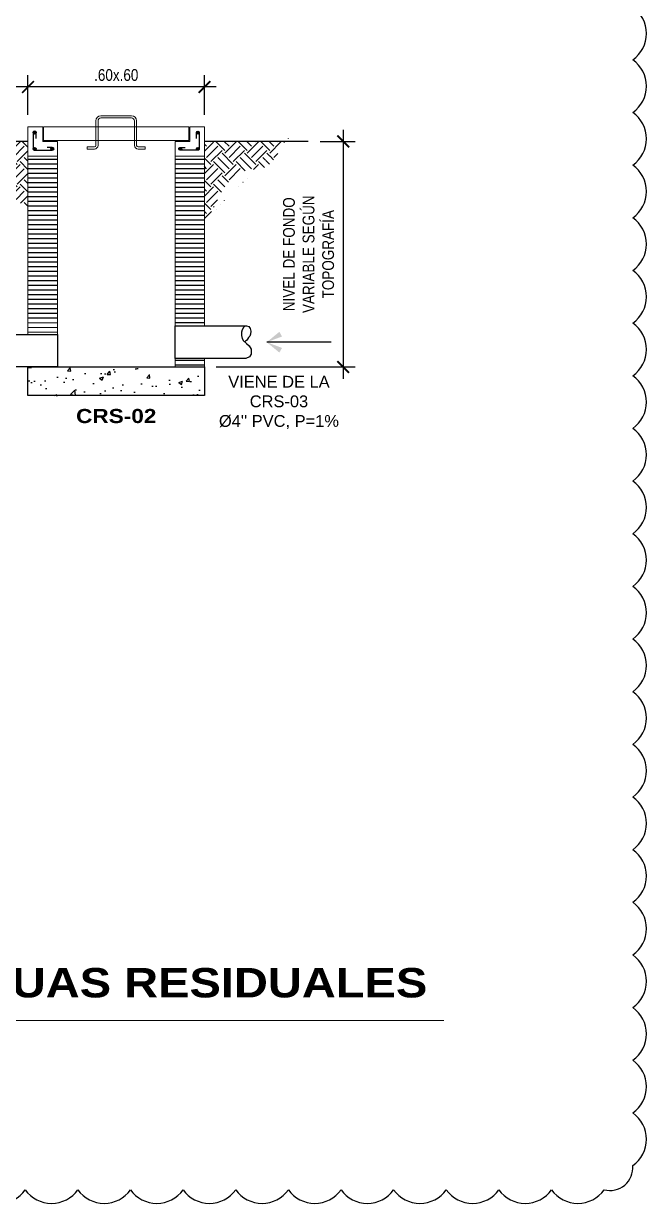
# Model space of a CAD drawing. Header units: metres. Extents: x 2 to 147, y 24 to 94.
# Drawn here: x 8.266 to 10.383, y 76.227 to 80.236 of the extents above; entities that cross this region are included whole.
import ezdxf

# ---------------------------------------------------------------- set-up
doc = ezdxf.new("R2010")
doc.units = ezdxf.units.M
doc.header["$MEASUREMENT"] = 0
doc.header["$PDMODE"] = 35
doc.linetypes.add('HIDDEN', pattern=[0.375, 0.25, -0.125])
doc.layers.get('Defpoints').update_dxf_attribs({"color": 171})
for name, color, linetype in [('A RESIDUAL', 5, 'Continuous'), ('Cotas', 1, 'Continuous'), ('DET HIDRO', 6, 'Continuous'), ('TEXTOS', 2, 'Continuous'), ('TEXTOS HIDRO', 2, 'Continuous')]:
    doc.layers.add(name, color=color, linetype=linetype)
doc.styles.add('Arial Black_4', font='', dxfattribs={"height": 0.005})
doc.styles.add('COTAS', font='ARIALN.TTF')
doc.styles.add('TEXTO HIDROSANITARIO', font='arial.ttf')
doc.styles.add('TITULOS', font='')
doc.styles.get('Arial Black_4').set_extended_font_data('Arial Black', bold=True)
doc.styles.get('TITULOS').set_extended_font_data('Arial Black', bold=True)
doc.dimstyles.new('ESC-20', dxfattribs={"dimtxt": 0.04, "dimasz": 0.04, "dimexe": 0.04, "dimexo": 0.04, "dimgap": 0.02, "dimtad": 1, "dimzin": 4, "dimdsep": 46, "dimtxsty": 'COTAS', "dimblk": 'ARCHTICK', "dimcen": 0.04, "dimdle": 0.04, "dimclrd": 1, "dimclre": 1, "dimclrt": 2, "dimazin": 0, "dimtfac": 0.7499999999999999, "dimtmove": 1, "dimatfit": 3, "dimldrblk": 'FLE', "dimfxl": 0.1, "dimtvp": 1.5, "dimtfill": 1, "dimtolj": 1, "dimtzin": 0, "dimarcsym": 0})
pattern_1 = [(0, (-580314.2163837213, -1337286.978015745), (0, 0.015875), [])]

# ---------------------------------------------------------------- blocks, each defined once
blk = doc.blocks.new('FLECHA')
at = {"color": 2, "linetype": 'Continuous'}
blk.add_line((-0.8999999996740371, 1.4210854715202e-14), (3.492459654808044e-10, 1.4210854715202e-14), dxfattribs=at)
for points in [[(-0.1761057155672461, 0.1449759528041028), (3.492459654808044e-10, 1.4210854715202e-14), (-0.213605715543963, 0.08002404728905788)], [(-0.213605715543963, -0.08002404682336817), (3.492459654808044e-10, 1.4210854715202e-14), (-0.1761057155672461, -0.1449759528040744)]]:
    blk.add_solid(points, dxfattribs=at)
blk = doc.blocks.new('_ARCHTICK')
at = {"color": 0, "linetype": 'ByBlock', "const_width": 0.15}
blk.add_lwpolyline([(-0.5, -0.5), (0.5, 0.5)], dxfattribs=at)
blk = doc.blocks.new('*D120')
at = {"layer": 'Cotas', "color": 1, "lineweight": -2, "transparency": 16777216}
for p, q in [((9.352203535365224, 79.87521125687776), (9.352203535365224, 79.02888339052465)), ((9.27344157040947, 79.83521125687776), (9.392203535365223, 79.83521125687776)), ((8.920577501942528, 79.06888339052466), (9.392203535365224, 79.06888339052466))]:
    blk.add_line(p, q, dxfattribs=at)
at = {"layer": 'Defpoints', "color": 0, "transparency": 16777216}
for p in [(9.233441570409472, 79.83521125687776), (8.880577501942529, 79.06888339052466), (9.352203535365224, 79.06888339052466)]:
    blk.add_point(p, dxfattribs=at)
at = {"layer": 'Cotas', "color": 1, "lineweight": -2, "transparency": 16777216, "xscale": 0.04, "yscale": 0.04, "zscale": 0.04}
for p, rotation in [((9.352203535365224, 79.83521125687776), 90), ((9.352203535365224, 79.06888339052466), 270)]:
    blk.add_blockref('_ARCHTICK', p, dxfattribs=dict(at, rotation=rotation))
at = {"layer": 'Cotas', "color": 2, "transparency": 16777216, "insert": (9.234472748644007, 79.4520473237012), "char_height": 0.04, "attachment_point": 5, "rotation": 90, "style": 'COTAS', "bg_fill": 3, "box_fill_scale": 1.25, "bg_fill_color": 256, "bg_fill_true_color": 13158600, "bg_fill_transparency": 0}
blk.add_mtext('\\A1;NIVEL DE FONDO \\PVARIABLE SEGÚN\\PTOPOGRAFÍA', dxfattribs=at)
blk = doc.blocks.new('FLE')
at = {"linetype": 'Continuous'}
h = blk.add_hatch(color=2, dxfattribs=at)
h.paths.add_polyline_path([(-0.5723325628787279, -0.6174137853085995), (-0.4220655746757984, -0.7071067774668336), (3.725290298461914e-09, 3.725290298461914e-09), (-0.2038039118051529, 3.725290298461914e-09)])
h.paths.add_polyline_path([(-0.4220655765384436, 0.7071067839860916), (-0.5723325610160828, 0.6174137927591801), (-0.2038039118051529, 3.725290298461914e-09), (3.725290298461914e-09, 3.725290298461914e-09)])
at = {"color": 1, "linetype": 'Continuous'}
for p, q in [((0, 0), (-1, 0)), ((-0.3089696932584047, 0.7746126838028431), (-0.685428449884057, 0.5499078882858157)), ((-0.203803913667798, 0), (-0.6398384645581245, 0.7305096760392189)), ((-0.203803913667798, 0), (-0.6398384645581245, -0.7305096751078963)), ((0.06750589981675148, -0.1130958832800388), (-0.4895714800804853, 0.820202668197453)), ((0.06750590354204178, 0.113095885142684), (-0.4895714800804853, -0.820202668197453)), ((-0.6854284480214119, -0.549907885491848), (-0.3089696951210499, -0.7746126800775528))]:
    blk.add_line(p, q, dxfattribs=at)
blk = doc.blocks.new('*D82')
at = {"layer": 'Cotas', "color": 1, "lineweight": -2, "transparency": 16777216}
for p, q in [((8.280577502012164, 79.92521125645864), (8.280577502012164, 80.06032086105729)), ((8.880577501942298, 79.92521125645864), (8.880577501942298, 80.06032086105729)), ((8.920577501942297, 80.02032086105729), (8.240577502012165, 80.02032086105729))]:
    blk.add_line(p, q, dxfattribs=at)
at = {"layer": 'Defpoints', "color": 0, "transparency": 16777216}
for p in [(8.280577502012164, 80.02032086105729), (8.280577502012164, 79.88521125645863), (8.880577501942298, 79.88521125645863)]:
    blk.add_point(p, dxfattribs=at)
at = {"layer": 'Cotas', "color": 1, "lineweight": -2, "transparency": 16777216, "xscale": 0.04, "yscale": 0.04, "zscale": 0.04, "rotation": 180}
blk.add_blockref('_ARCHTICK', (8.280577502012164, 80.02032086105729), dxfattribs=at)
at = {"layer": 'Cotas', "color": 1, "lineweight": -2, "transparency": 16777216, "xscale": 0.04, "yscale": 0.04, "zscale": 0.04}
blk.add_blockref('_ARCHTICK', (8.880577501942298, 80.02032086105729), dxfattribs=at)
at = {"layer": 'Cotas', "color": 2, "transparency": 16777216, "insert": (8.580577501977231, 80.06074378056616), "char_height": 0.04, "width": 0.1, "attachment_point": 5, "style": 'COTAS', "bg_fill": 3, "box_fill_scale": 1.25, "bg_fill_color": 256, "bg_fill_true_color": 13158600, "bg_fill_transparency": 0}
blk.add_mtext('\\A1;.60x.60', dxfattribs=at)

msp = doc.modelspace()

# ---------------------------------------------------------------- hatches: boundary and pattern name
at = {"layer": 'DET HIDRO'}
h = msp.add_hatch(dxfattribs=at)
h.set_pattern_fill('EARTH', color=8, scale=0.0085, angle=45, style=0)
h.set_pattern_definition([(45, (-580312.856766659, -1337286.843948992), (0, 0.07633217702908782), [0.053975, -0.053975]), (45, (-580312.8710789421, -1337286.829636709), (0, 0.07633217702908782), [0.053975, -0.053975]), (45, (-580312.8853912253, -1337286.815324426), (0, 0.07633217702908782), [0.053975, -0.053975]), (135, (-580312.8853912253, -1337286.805782904), (-0.07633217702908782, 0), [0.053975, -0.053975]), (135, (-580312.8710789421, -1337286.791470621), (-0.07633217702908782, 0), [0.053975, -0.053975]), (135, (-580312.856766659, -1337286.777158338), (-0.07633217702908782, 0), [0.053975, -0.053975])])
edge = h.paths.add_edge_path()
edge.add_spline(control_points=[(8.280577502012164, 79.60118179664502), (8.254621765491464, 79.62552881742383), (8.192119782589288, 79.68794168195242), (8.069756672865623, 79.70629040467108), (7.974554548420855, 79.76098523511106), (7.93679882938406, 79.81746563584099), (7.915391995719546, 79.83521125687773)], knot_values=[1.267449354550785, 1.267449354550785, 1.267449354550785, 1.267449354550785, 1.372715979358583, 1.529010638563089, 1.618688844268692, 1.704729388103232, 1.704729388103232, 1.704729388103232, 1.704729388103232], degree=3, periodic=0)
edge.add_line((7.915391995835961, 79.83521125687773), (8.280577502012164, 79.83521125687773))
edge.add_line((8.280577502012164, 79.83521125687773), (8.280577502012164, 79.60118179664502))
h = msp.add_hatch(dxfattribs=at)
h.set_pattern_fill('EARTH', color=8, scale=0.0085, angle=45, style=0)
h.set_pattern_definition([(45, (-580312.6567666589, -1337286.843948992), (0, 0.07633217702908782), [0.053975, -0.053975]), (45, (-580312.671078942, -1337286.829636709), (0, 0.07633217702908782), [0.053975, -0.053975]), (45, (-580312.6853912253, -1337286.815324426), (0, 0.07633217702908782), [0.053975, -0.053975]), (135, (-580312.6853912253, -1337286.805782904), (-0.07633217702908782, 0), [0.053975, -0.053975]), (135, (-580312.671078942, -1337286.791470621), (-0.07633217702908782, 0), [0.053975, -0.053975]), (135, (-580312.6567666589, -1337286.777158338), (-0.07633217702908782, 0), [0.053975, -0.053975])])
edge = h.paths.add_edge_path()
edge.add_line((8.880577501942298, 79.83521125687773), (9.153707879929698, 79.83521125687773))
edge.add_spline(control_points=[(9.153707879929698, 79.83521125687773), (9.132875955182953, 79.8031829382621), (9.108118043731793, 79.73392752035076), (8.99248387185753, 79.74654061918633), (8.930264377718686, 79.65715425148161), (8.903701340531825, 79.58771601401756), (8.880577501942298, 79.56719065097647)], knot_values=[0.0511403594400669, 0.0511403594400669, 0.0511403594400669, 0.05114035944825981, 0.1615420845075353, 0.2339838001002115, 0.3541487588866413, 0.4503970699866592, 0.4503970699866592, 0.4503970699866592, 0.4503970700675806], degree=3, periodic=0)
edge.add_line((8.880577501942298, 79.56719065097647), (8.880577501942298, 79.83521125687773))
h = msp.add_hatch(dxfattribs=at)
h.set_pattern_fill('LINE', color=8, scale=0.005, style=0)
h.set_pattern_definition([(0, (-580314.2163837216, -1337286.978015745), (0, 0.015875), [])])
h.paths.add_polyline_path([(8.380577501989109, 79.78521125613267), (8.280577502012392, 79.78521125613267), (8.280577502012392, 79.1796873995431), (8.380577501989109, 79.1796873995431)])
h = msp.add_hatch(dxfattribs=at)
h.set_pattern_fill('LINE', color=8, scale=0.005, style=0)
h.set_pattern_definition(pattern_1)
h.paths.add_polyline_path([(8.780577501965581, 79.78521125659833), (8.880577501942298, 79.78521125659833), (8.880577501942525, 79.20852572995724), (8.780577501965809, 79.20852572995724)])
h = msp.add_hatch(dxfattribs=at)
h.set_pattern_fill('LINE', color=8, scale=0.005, style=0)
h.set_pattern_definition(pattern_1)
h.paths.add_polyline_path([(8.880577501942525, 79.0688833909903), (8.780577501965809, 79.06888339122312), (8.780577501965809, 79.09772172070595), (8.880577501942525, 79.09772172070595)])
h = msp.add_hatch(dxfattribs=at)
h.set_pattern_fill('AR-CONC', color=8, scale=0.01874822415520432, angle=-1.272221872585407e-14, style=0)
h.set_pattern_definition([(49.99999999999999, (-3.662425380222231, 71.3710506729644), (0.1344735468100171, -0.01176491092871335), [0.01406116811640324, -0.1546728492804357]), (355, (-3.662425380222231, 71.3710506729644), (-0.02601341104410057, 0.1410226673038924), [0.0112489344931226, -0.1237382794243485]), (100.4514, (-3.651219251587719, 71.37007026480066), (0.1084602356426314, 0.1292576707602018), [0.01195015369815309, -0.1314516948042931]), (46.18419999999997, (-3.662425380222231, 71.4085471214589), (0.200088744072689, -0.03103187582588912), [0.02109175217460487, -0.2320092739206535]), (96.63559999999993, (-3.645751319847733, 71.40596112132559), (0.1752326591313683, 0.1826298019723187), [0.01792523110967634, -0.1971775107094234]), (351.1842, (-3.662425380222231, 71.4085471214589), (0.1752325165670453, 0.1826299388390201), [0.01687340173968389, -0.1856074191365228]), (20.99999999999998, (-3.643677155974984, 71.39917300933527), (0.1119094721293915, -0.07548389211313476), [0.01406116811640324, -0.1546728492804357]), (326.0000000000001, (-3.643677155974984, 71.39917300933527), (0.04561730383263759, 0.1359527559069491), [0.01124893449312259, -0.1237382794243485]), (71.45139999999999, (-3.634351370645419, 71.39288267901654), (0.1575268218092076, 0.06046874049207575), [0.01195015369815313, -0.1314516948042937]), (37.49999999999998, (-3.662425380222231, 71.3710506729644), (0.0022797569318342, 0.06241168591519251), [0, -0.1222384214919322, 0, -0.125613101839869, 0, -0.1242069850282286]), (7.499999999999985, (-3.662425380222231, 71.3710506729644), (0.0493208665637132, 0.07394519183808353), [0, -0.07161821627288052, 0, -0.1194261878686516, 0, -0.04733926599189092]), (327.5, (-3.704233919990912, 71.3710506729644), (0.1000822269243758, -0.004228637910680368), [0, -0.04687056038801082, 0, -0.1462361484105937, 0, -0.1940441200063648]), (317.5, (-3.722982144238159, 71.3710506729644), (0.10933705027046, 0.01876790647819057), [0, -0.06093172850441406, 0, -0.0971158011239584, 0, -0.1377994475407518])])
h.paths.add_polyline_path([(8.880577501942525, 78.97191901796984), (8.280577502012392, 78.97191901796984), (8.280577502012392, 79.06888339052463), (8.330741251315118, 79.06888339052463), (8.880577501942525, 79.06888339052463)])

# ---------------------------------------------------------------- linework, layer by layer
at = {"layer": 'DET HIDRO', "color": 1, "linetype": 'HIDDEN', "lineweight": 0, "ltscale": 0.075}
for p, q in [((8.511199216133804, 79.88521125576014), (8.511199216133804, 79.83825394453967)), ((8.518699216198996, 79.88521125576014), (8.518699216198996, 79.83825394453967)), ((8.642455788104684, 79.88521125576014), (8.642455788104684, 79.83825394453967)), ((8.649955788053461, 79.88521125576014), (8.649955788053461, 79.83825394453967))]:
    msp.add_line(p, q, dxfattribs=at)
at = {"layer": 'DET HIDRO', "color": 1, "linetype": 'Continuous', "lineweight": 0}
for p, q in [((8.380577501988881, 79.78521125613267), (8.280577502012164, 79.78521125613267)), ((8.780577501965581, 79.78521125659833), (8.880577501942298, 79.78521125659833))]:
    msp.add_line(p, q, dxfattribs=at)
at = {"layer": 'DET HIDRO', "color": 2, "linetype": 'Continuous', "lineweight": 0, "flags": 128}
for points in [[(8.518699216198996, 79.88521125576014), (8.518699216082581, 79.90499972285258, -0.414213562373095), (8.528699216091894, 79.9149997228619), (8.632455787978955, 79.9149997228619, -0.414213562373095), (8.642455788104684, 79.90499972285258), (8.642455788104684, 79.88521125576014), (8.649955788053461, 79.88521125576014), (8.649955788053461, 79.90499972285258, 0.414213562373095), (8.632455787978955, 79.92249972292709), (8.52869921620831, 79.92249972292709, 0.414213562373095), (8.511199216133804, 79.90499972285258), (8.511199216133804, 79.88521125576014)], [(8.518699216198996, 79.83825394453967), (8.518699216198996, 79.82191782480592, -0.414213562373095), (8.506199216245562, 79.80941782485249), (8.481943903149926, 79.80941782485249), (8.481943903149926, 79.81691782468485), (8.506199216129147, 79.81691782468485, 0.414213562373095), (8.511199216133804, 79.82191782480592), (8.511199216133804, 79.83825394453967)], [(8.649955788053461, 79.83825394453967), (8.649955788053461, 79.82195888542125, 0.414213562373095), (8.654955788058118, 79.81695888576584), (8.679211101037339, 79.81695888576584), (8.679211101037339, 79.80945888546782), (8.654955788058118, 79.80945888546782, -0.414213562373095), (8.642455788104684, 79.82195888542125), (8.642455788104684, 79.83825394453967)]]:
    msp.add_lwpolyline(points, format="xyb", close=True, dxfattribs=at)
at = {"layer": 'DET HIDRO', "color": 4, "linetype": 'Continuous', "lineweight": 0, "flags": 128}
for points in [[(8.380577501989109, 79.1796873995431), (8.380577501988881, 79.83521125617924), (8.330577501942315, 79.83521125617924), (8.330577501942315, 79.88521125645863), (8.280577502012164, 79.88521125645863), (8.280577502012392, 79.1796873995431)], [(8.780577501965809, 79.20852572995724), (8.780577501965581, 79.8352112566449), (8.830577502012147, 79.8352112566449), (8.830577502012147, 79.8852112569243), (8.880577501942298, 79.8852112569243), (8.880577501942525, 79.20852572995724)], [(8.880577501942525, 79.0688833909903), (8.880577501942525, 79.09772172070595), (8.780577501965809, 79.09772172070595), (8.780577501965809, 79.0688833909903)]]:
    msp.add_lwpolyline(points, close=True, dxfattribs=at)
at = {"layer": 'DET HIDRO', "color": 4, "linetype": 'Continuous', "lineweight": 0}
msp.add_lwpolyline([(8.333874311213293, 79.88521125645863), (8.827280692857585, 79.8852112569243), (8.827280692857585, 79.83825394570383), (8.333874311213293, 79.83825394523816)], close=True, dxfattribs=at)
at = {"layer": 'DET HIDRO', "color": 4}
for points in [[(8.280577502012164, 79.83521125687773), (7.47096043949378, 79.8352112566449)], [(9.233441570409468, 79.83521125687773), (8.880577501942298, 79.83521125687773)]]:
    msp.add_lwpolyline(points, dxfattribs=at)
at = {"layer": 'DET HIDRO', "color": 2, "linetype": 'Continuous', "const_width": 0.005004953388926752, "flags": 128}
for points in [[(8.300652441251003, 79.8102112558067, 1), (8.305657394611188, 79.8102112558067, 1)], [(8.360527444313192, 79.81021125603954, 1), (8.365532397673377, 79.81021125603954, 1)], [(8.800627559757686, 79.81021125603954, -1), (8.795622606397501, 79.81021125603954, -1)]]:
    msp.add_lwpolyline(points, format="xyb", close=True, dxfattribs=at)
at = {"layer": 'DET HIDRO', "color": 3, "linetype": 'ByBlock'}
msp.add_lwpolyline([(7.670266883758956, 79.17968739977593), (8.380577501989109, 79.1796873995431), (8.380577502105524, 79.06888339052463), (7.670266883758956, 79.06888339052463)], dxfattribs=at)
msp.add_lwpolyline([(8.780577501965809, 79.20852572995724), (9.019329862537916, 79.20852572995724), (9.013055074013891, 79.20286062093007), (9.008513916851143, 79.19492272183786), (9.006621860767837, 79.18736285682323), (9.00656410386705, 79.17548056914026), (9.008976089520502, 79.1654422489323), (9.013397948335978, 79.15741189605112), (9.023850115932646, 79.1489797224153), (9.031890297875862, 79.14094917977715), (9.039528367327648, 79.128903460582), (9.03912625483622, 79.11284237577135), (9.03912625483622, 79.11284237577135), (9.033498058662872, 79.10360731825719), (9.033498058662872, 79.10360731825719), (9.021341422907199, 79.09772172093878), (8.780577502082224, 79.09772172093878)], close=True, dxfattribs=at)
at = {"layer": 'DET HIDRO', "color": 1}
msp.add_lwpolyline([(9.019329862537916, 79.20852573019008), (9.023448003557633, 79.20852573019008), (9.031488185384433, 79.20639803459423), (9.036312156691338, 79.19997363876107), (9.037920261951285, 79.19033694955075), (9.037116381674196, 79.1807002608061), (9.034302283529314, 79.17387442280094), (9.030640889293636, 79.16906792450251), (9.026664214077528, 79.16343466088662), (9.023046235539141, 79.15941948432962), (9.020232137510675, 79.15660882288145), (9.018222264232236, 79.1546010450788)], dxfattribs=at)
at = {"layer": 'DET HIDRO', "color": 4}
msp.add_lwpolyline([(8.280577502012392, 78.97191901796984), (8.280577502012392, 79.06888339052463), (8.880577501942525, 79.06888339052463), (8.880577501942525, 78.97191901796984)], close=True, dxfattribs=at)
at = {"layer": 'DET HIDRO', "color": 2}
for centre in [(8.303154917931096, 79.8102112558067), (8.363029920993284, 79.81021125603954), (8.798125083077593, 79.81021125603954)]:
    msp.add_circle(centre, 0.005004953360049318, dxfattribs=at)
at = {"layer": 'TEXTOS', "lineweight": 9}
msp.add_line((9.694346623586142, 76.84801325821057), (5.5864552938244, 76.8480041093793), dxfattribs=at)

# ---------------------------------------------------------------- block references
at = {"layer": 'A RESIDUAL', "xscale": -0.2430437681300012, "yscale": 0.2430437681300012, "zscale": 0.2430437681300012}
msp.add_blockref('FLECHA', (9.092277431962202, 79.15312372556443), dxfattribs=at)

# ---------------------------------------------------------------- texts
at = {"layer": 'A RESIDUAL', "color": 2, "insert": (8.580577501977444, 78.90193779276242), "char_height": 0.04799999999999999, "width": 0.2635959618008185, "attachment_point": 5, "rotation": 8.141129722338467e-05, "style": 'TITULOS', "bg_fill": 3, "box_fill_scale": 1.2, "bg_fill_color": 256, "bg_fill_transparency": 0}
msp.add_mtext('CRS-02', dxfattribs=at)
at = {"layer": 'TEXTOS', "lineweight": 9, "insert": (9.63797332057257, 77.02685298581456), "char_height": 0.1, "width": 4.039062755798091, "attachment_point": 3, "line_spacing_factor": 1.176470588235294, "style": 'Arial Black_4', "bg_fill": 3, "box_fill_scale": 1.25, "bg_fill_color": 0, "bg_fill_transparency": 0}
msp.add_mtext('\\pt0.6;SISTEMA DE TRATAMIENTO DE AGUAS RESIDUALES', dxfattribs=at)
at = {"layer": 'TEXTOS HIDRO', "insert": (9.133692849901138, 78.94846914902561), "char_height": 0.04, "width": 0.4206455661664393, "attachment_point": 5, "style": 'TEXTO HIDROSANITARIO', "bg_fill": 3, "box_fill_scale": 1.1, "bg_fill_color": 256, "bg_fill_true_color": 13158600, "bg_fill_transparency": 9161100}
msp.add_mtext("\\A1;VIENE DE LA CRS-03\\PØ4'' PVC, P=1%", dxfattribs=at)

# ---------------------------------------------------------------- next in the draw order: dimensions: what is measured, and where the dimension line sits
at = {"layer": 'Cotas'}
dim = msp.add_linear_dim(base=(9.352203535365224, 79.06888339052466), p1=(9.233441570409468, 79.83521125687773), p2=(8.880577501942525, 79.06888339052463), angle=90, text='NIVEL DE FONDO \\PVARIABLE SEGÚN\\PTOPOGRAFÍA', dimstyle='ESC-20', dxfattribs=at)
dim.commit()
dim.dimension.update_dxf_attribs({"geometry": '*D120', "text_midpoint": (9.234472748644007, 79.4520473237012)})

# ---------------------------------------------------------------- next in the draw order: linework, layer by layer
at = {"layer": 'DET HIDRO', "color": 2, "linetype": 'Continuous', "const_width": 0.005004953388926752, "flags": 128}
msp.add_lwpolyline([(8.860502562819875, 79.8102112558067, -1), (8.85549760945969, 79.8102112558067, -1)], format="xyb", close=True, dxfattribs=at)
at = {"layer": 'DET HIDRO', "color": 2}
msp.add_circle((8.858000086139782, 79.8102112558067), 0.005004953360049318, dxfattribs=at)

# ---------------------------------------------------------------- next in the draw order: dimensions: what is measured, and where the dimension line sits
at = {"layer": 'Cotas'}
dim = msp.add_linear_dim(base=(8.280577502012164, 80.02032086105729), p1=(8.880577501942298, 79.88521125645863), p2=(8.280577502012164, 79.88521125645863), angle=180, text='.60x<>', dimstyle='ESC-20', dxfattribs=at)
dim.commit()
dim.dimension.update_dxf_attribs({"geometry": '*D82', "text_midpoint": (8.580577501977231, 80.06074378056616)})

# ---------------------------------------------------------------- next in the draw order: linework, layer by layer
at = {"layer": 'Defpoints'}
msp.add_lwpolyline([(8.092278838861393, 76.2735508745734, 0.52056705), (8.271189065093765, 76.2735508745734, 0.52056705), (8.450099291326136, 76.2735508745734, 0.52056705), (8.629009517558508, 76.2735508745734, 0.52056705), (8.807919743790883, 76.2735508745734, 0.52056705), (8.986829970023255, 76.2735508745734, 0.52056705), (9.165740196255626, 76.2735508745734, 0.52056705), (9.344650422488, 76.2735508745734, 0.52056705), (9.523560648720373, 76.2735508745734, 0.52056705), (9.702470874952745, 76.2735508745734, 0.52056705), (9.881381101185116, 76.2735508745734, 0.52056705), (10.06029132741749, 76.2735508745734, 0.52056705), (10.23920155364986, 76.2735508745734, 0.52056705), (10.33625124267155, 76.35541141178409, 0.52056705), (10.33625124267155, 76.53432163801645, 0.52056705), (10.33625124267155, 76.71323186424883, 0.52056705), (10.33625124267155, 76.8921420904812, 0.52056705), (10.33625124267155, 77.07105231671358, 0.52056705), (10.33625124267155, 77.24996254294594, 0.52056705), (10.33625124267155, 77.42887276917831, 0.52056705), (10.33625124267155, 77.60778299541069, 0.52056705), (10.33625124267155, 77.78669322164305, 0.52056705), (10.33625124267155, 77.96560344787542, 0.52056705), (10.33625124267155, 78.1445136741078, 0.52056705), (10.33625124267155, 78.32342390034017, 0.52056705), (10.33625124267155, 78.50233412657255, 0.52056705), (10.33625124267155, 78.68124435280491, 0.52056705), (10.33625124267155, 78.86015457903729, 0.52056705), (10.33625124267155, 79.03906480526966, 0.52056705), (10.33625124267155, 79.21797503150202, 0.52056705), (10.33625124267155, 79.3968852577344, 0.52056705), (10.33625124267155, 79.57579548396677, 0.52056705), (10.33625124267155, 79.75470571019915, 0.52056705), (10.33625124267155, 79.93361593643151, 0.52056705), (10.33625124267155, 80.11252616266388, 0.52056705), (10.33625124267155, 80.29143638889626, 0.52056705)], format="xyb", dxfattribs=at)
at = {"layer": 'DET HIDRO', "color": 2, "linetype": 'Continuous', "const_width": 0.005004953388926752, "flags": 128}
for points in [[(8.300652441251003, 79.8653844870955, 1), (8.305657394611188, 79.8653844870955, 1)], [(8.860502562819875, 79.8653844870955, -1), (8.85549760945969, 79.8653844870955, -1)]]:
    msp.add_lwpolyline(points, format="xyb", close=True, dxfattribs=at)
at = {"layer": 'DET HIDRO', "color": 3}
for points in [[(8.30815987129128, 79.8457218235221), (8.30815987129128, 79.86538448686267, 0.414213562373095), (8.30315491781468, 79.87038944045568), (8.303154918047511, 79.87038944045568, 0.414213562373095), (8.29814996457091, 79.86538448686267), (8.29814996457091, 79.81021125603954, 0.4142135633489069), (8.303154918047511, 79.80520630244652), (8.363029920993284, 79.80520630267935, 0.4142135613220076), (8.368034874469885, 79.81021125627237), (8.368034874469885, 79.81021125603954, 0.414213562373095), (8.363029920993284, 79.81521620939972), (8.346255012004548, 79.81521620939972)], [(8.852995132779597, 79.8457218235221), (8.852995132779597, 79.86538448686267, -0.414213562373095), (8.858000086256197, 79.87038944045568), (8.858000086023367, 79.87038944045568, -0.414213562373095), (8.863005039499967, 79.86538448686267), (8.863005039499967, 79.81021125603954, -0.4142135633489069), (8.858000086023367, 79.80520630244652), (8.798125083077593, 79.80520630267935, -0.4142135613220076), (8.793120129600993, 79.81021125627237), (8.793120129600993, 79.81021125603954, -0.414213562373095), (8.798125083077593, 79.81521620939972), (8.81489999206633, 79.81521620939972)]]:
    msp.add_lwpolyline(points, format="xyb", dxfattribs=at)
at = {"layer": 'DET HIDRO', "color": 2}
for centre in [(8.303154917931096, 79.8653844870955), (8.858000086139782, 79.8653844870955)]:
    msp.add_circle(centre, 0.005004953360049318, dxfattribs=at)

doc.saveas('drawing.dxf')
